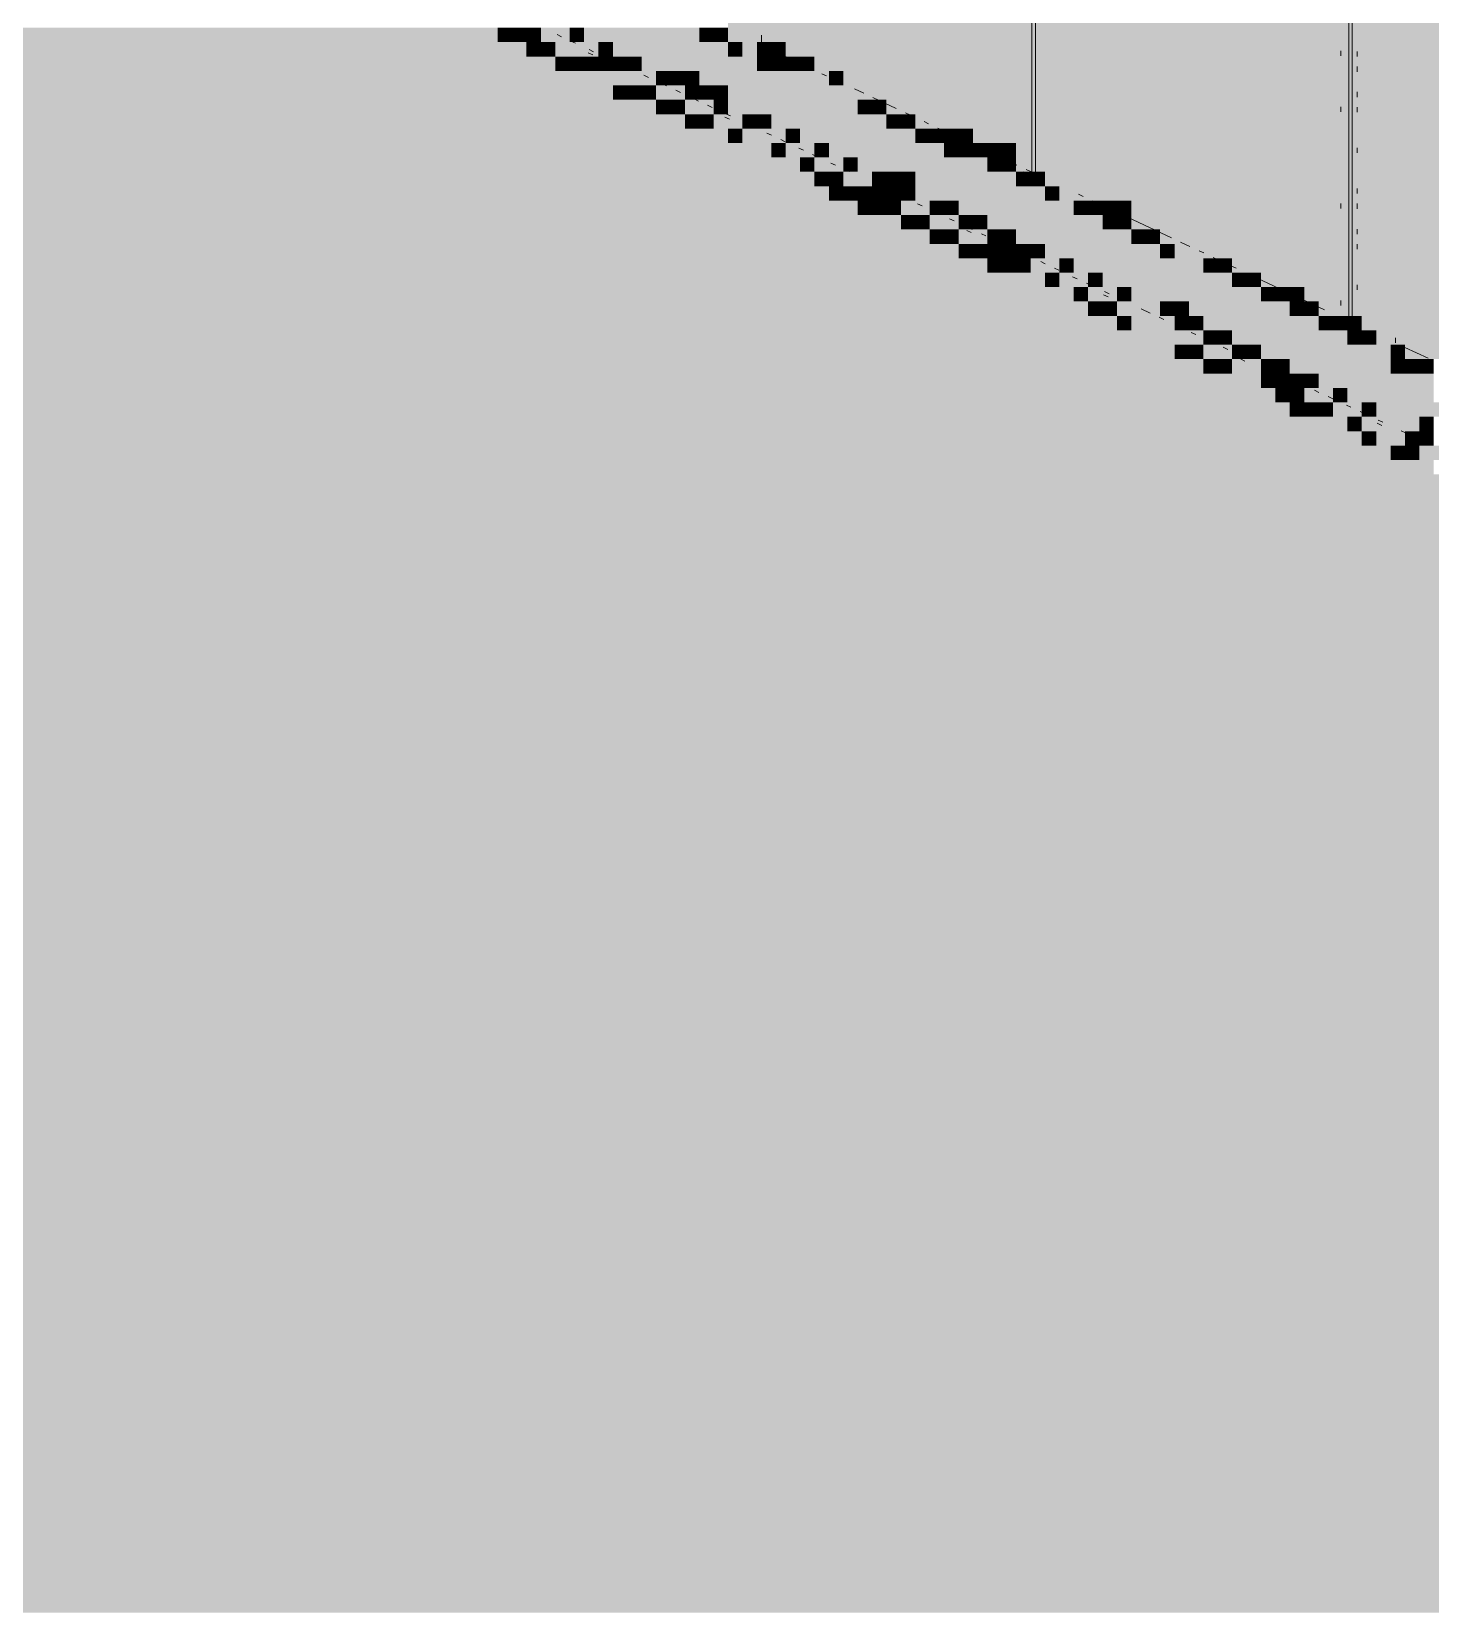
# Paper-space layout '03 3D Building and Roof' of a CAD drawing. Header units: millimetres. Extents: x 5 to 415, y 5 to 292.
# Drawn here: x 144.95 to 161.13, y 180.08 to 198.29 of the extents above; entities that cross this region are included whole.
import ezdxf

# ---------------------------------------------------------------- set-up
doc = ezdxf.new("R2010")
doc.units = ezdxf.units.MM
doc.layers.add('EXISTING', color=7, linetype='Continuous')
doc.layers.add('IMAGES', color=7, linetype='Continuous')

# ---------------------------------------------------------------- blocks, each defined once
blk = doc.blocks.new('SHEET_03')
at = {"layer": 'EXISTING', "color": 250, "lineweight": 9}
for p, q in [((156.517, 205.99), (156.517, 196.623)), ((156.559, 205.801), (156.559, 196.643)), ((160.184, 204.268), (160.184, 194.902)), ((160.226, 204.08), (160.226, 194.921)), ((151.079, 198.23), (151.027, 198.254)), ((151.238, 198.155), (151.185, 198.18)), ((153.392, 198.13), (153.392, 198.247)), ((153.553, 198.054), (153.392, 198.13)), ((151.438, 198.02), (151.385, 198.044)), ((151.449, 198.056), (151.396, 198.081)), ((151.713, 197.932), (151.66, 197.957)), ((153.768, 197.953), (153.66, 198.004)), ((160.093, 198.008), (160.093, 198.067)), ((160.284, 198.001), (160.284, 198.06)), ((151.871, 197.858), (151.818, 197.883)), ((152.082, 197.759), (152.029, 197.784)), ((153.929, 197.878), (153.875, 197.903)), ((154.143, 197.777), (154.09, 197.802)), ((160.284, 197.825), (160.284, 197.884)), ((152.293, 197.66), (152.24, 197.684)), ((152.452, 197.585), (152.399, 197.61)), ((154.304, 197.701), (154.251, 197.727)), ((154.573, 197.575), (154.465, 197.626)), ((160.284, 197.532), (160.284, 197.591)), ((152.663, 197.486), (152.61, 197.511)), ((152.821, 197.412), (152.768, 197.437)), ((154.948, 197.399), (154.68, 197.525)), ((160.093, 197.36), (160.093, 197.419)), ((160.284, 197.356), (160.284, 197.414)), ((153.021, 197.276), (152.968, 197.301)), ((153.032, 197.313), (152.979, 197.338)), ((153.296, 197.189), (153.243, 197.214)), ((155.163, 197.298), (155.056, 197.349)), ((155.324, 197.223), (155.271, 197.248)), ((153.507, 197.09), (153.454, 197.115)), ((153.665, 197.015), (153.613, 197.04)), ((155.539, 197.122), (155.432, 197.172)), ((155.7, 197.046), (155.646, 197.071)), ((153.876, 196.916), (153.824, 196.941)), ((154.035, 196.842), (153.982, 196.867)), ((155.915, 196.945), (155.861, 196.971)), ((156.344, 196.744), (156.022, 196.895)), ((160.284, 196.886), (160.284, 196.945)), ((154.246, 196.743), (154.193, 196.768)), ((154.404, 196.669), (154.351, 196.693)), ((156.517, 196.623), (156.426, 196.666)), ((156.559, 196.643), (156.452, 196.693)), ((154.879, 196.446), (154.826, 196.47)), ((160.284, 196.416), (160.284, 196.475)), ((155.09, 196.346), (155.038, 196.371)), ((155.249, 196.272), (155.196, 196.297)), ((157.113, 196.383), (157.059, 196.408)), ((157.327, 196.282), (157.22, 196.333)), ((160.093, 196.241), (160.093, 196.3)), ((160.284, 196.24), (160.284, 196.299)), ((155.46, 196.173), (155.407, 196.198)), ((155.618, 196.099), (155.565, 196.123)), ((158.133, 195.904), (157.435, 196.232)), ((155.817, 195.964), (155.765, 195.988)), ((155.829, 196), (155.776, 196.024)), ((155.988, 195.925), (155.935, 195.95)), ((160.284, 195.947), (160.284, 196.005)), ((156.251, 195.801), (156.199, 195.826)), ((156.463, 195.702), (156.41, 195.727)), ((158.347, 195.803), (158.24, 195.854)), ((158.508, 195.728), (158.455, 195.753)), ((160.284, 195.771), (160.284, 195.829)), ((156.674, 195.603), (156.621, 195.628)), ((156.832, 195.529), (156.779, 195.554)), ((158.723, 195.627), (158.616, 195.677)), ((158.884, 195.551), (158.83, 195.577)), ((157.043, 195.43), (156.99, 195.454)), ((157.201, 195.355), (157.149, 195.38)), ((159.528, 195.249), (159.045, 195.476)), ((157.4, 195.22), (157.348, 195.245)), ((157.413, 195.256), (157.36, 195.281)), ((157.571, 195.182), (157.518, 195.207)), ((159.904, 195.072), (159.636, 195.198)), ((160.093, 195.121), (160.093, 195.18)), ((160.284, 195.301), (160.284, 195.36)), ((157.888, 195.033), (157.782, 195.083)), ((158.046, 194.959), (157.993, 194.984)), ((158.257, 194.86), (158.204, 194.885)), ((158.415, 194.785), (158.363, 194.81)), ((158.626, 194.686), (158.574, 194.711)), ((158.785, 194.612), (158.732, 194.637)), ((160.726, 194.687), (160.726, 194.745)), ((161.102, 194.51), (160.834, 194.636)), ((158.983, 194.477), (158.931, 194.502)), ((158.996, 194.513), (158.943, 194.538)), ((159.471, 194.29), (159.365, 194.339)), ((159.629, 194.216), (159.576, 194.24)), ((159.84, 194.116), (159.788, 194.141)), ((159.999, 194.042), (159.946, 194.067)), ((160.21, 193.943), (160.157, 193.968)), ((160.368, 193.869), (160.315, 193.893)), ((160.566, 193.734), (160.514, 193.759)), ((160.579, 193.77), (160.526, 193.794)), ((160.843, 193.646), (160.79, 193.67)), ((161.054, 193.547), (160.949, 193.596))]:
    blk.add_line(p, q, dxfattribs=at)
at = {"layer": 'IMAGES', "color": 7}
for points in [[(153.004, 198.167), (153.171, 198.167), (153.004, 207.667), (153.171, 207.667)], [(153.171, 197.833), (153.337, 197.833), (153.171, 207.333), (153.337, 207.333)], [(153.337, 198.167), (156.337, 198.167), (153.337, 206), (156.337, 206)], [(156.504, 196.667), (156.67, 196.667), (156.504, 206), (156.67, 206)], [(156.337, 196.667), (156.504, 196.667), (156.337, 205.833), (156.504, 205.833)], [(156.67, 196.5), (157.003, 196.5), (156.67, 205.667), (157.003, 205.667)], [(157.003, 196.333), (157.17, 196.333), (157.003, 205.667), (157.17, 205.667)], [(157.17, 196.333), (160.003, 196.333), (157.17, 204.167), (160.003, 204.167)], [(160.003, 195.167), (160.336, 195.167), (160.003, 204), (160.336, 204)], [(160.336, 194.833), (160.503, 194.833), (160.336, 204), (160.503, 204)], [(160.503, 194.667), (160.669, 194.667), (160.503, 204), (160.669, 204)], [(160.669, 194.667), (160.836, 194.667), (160.669, 203.667), (160.836, 203.667)], [(160.836, 194.5), (163.836, 194.5), (160.836, 202.167), (163.836, 202.167)], [(94.848, 198.167), (150.338, 198.167), (94.848, 198.333), (150.338, 198.333)], [(150.338, 198.167), (150.505, 198.167), (150.338, 198.333), (150.505, 198.333)], [(150.505, 198.167), (150.671, 198.167), (150.505, 198.333), (150.671, 198.333)], [(150.671, 198.167), (150.838, 198.167), (150.671, 198.333), (150.838, 198.333)], [(150.838, 198.167), (151.171, 198.167), (150.838, 198.333), (151.171, 198.333)], [(151.171, 198.167), (151.338, 198.167), (151.171, 198.333), (151.338, 198.333)], [(151.338, 198.167), (151.671, 198.167), (151.338, 198.333), (151.671, 198.333)], [(151.671, 198.167), (152.338, 198.167), (151.671, 198.333), (152.338, 198.333)], [(152.338, 198.167), (152.671, 198.167), (152.338, 198.333), (152.671, 198.333)], [(152.671, 198.167), (152.838, 198.167), (152.671, 198.333), (152.838, 198.333)], [(152.838, 198.167), (153.004, 198.167), (152.838, 198.333), (153.004, 198.333)], [(95.348, 198), (150.671, 198), (95.348, 198.167), (150.671, 198.167)], [(150.671, 198), (150.838, 198), (150.671, 198.167), (150.838, 198.167)], [(150.838, 198), (151.005, 198), (150.838, 198.167), (151.005, 198.167)], [(151.005, 198), (151.504, 198), (151.005, 198.167), (151.504, 198.167)], [(151.504, 198), (151.671, 198), (151.504, 198.167), (151.671, 198.167)], [(151.671, 198), (152.004, 198), (151.671, 198.167), (152.004, 198.167)], [(152.004, 198), (152.671, 198), (152.004, 198.167), (152.671, 198.167)], [(152.671, 198), (153.004, 198), (152.671, 198.167), (153.004, 198.167)], [(153.004, 198), (153.171, 198), (153.004, 198.167), (153.171, 198.167)], [(153.337, 198), (153.504, 198), (153.337, 198.167), (153.504, 198.167)], [(153.504, 198), (153.671, 198), (153.504, 198.167), (153.671, 198.167)], [(153.671, 198), (156.337, 198), (153.671, 198.167), (156.337, 198.167)], [(95.682, 197.833), (151.005, 197.833), (95.682, 198), (151.005, 198)], [(151.005, 197.833), (151.171, 197.833), (151.005, 198), (151.171, 198)], [(151.171, 197.833), (151.338, 197.833), (151.171, 198), (151.338, 198)], [(151.338, 197.833), (151.504, 197.833), (151.338, 198), (151.504, 198)], [(151.504, 197.833), (151.671, 197.833), (151.504, 198), (151.671, 198)], [(151.671, 197.833), (151.838, 197.833), (151.671, 198), (151.838, 198)], [(151.838, 197.833), (152.004, 197.833), (151.838, 198), (152.004, 198)], [(152.004, 197.833), (152.338, 197.833), (152.004, 198), (152.338, 198)], [(152.338, 197.833), (153.171, 197.833), (152.338, 198), (153.171, 198)], [(153.337, 197.833), (153.504, 197.833), (153.337, 198), (153.504, 198)], [(153.504, 197.833), (153.671, 197.833), (153.504, 198), (153.671, 198)], [(153.671, 197.833), (153.837, 197.833), (153.671, 198), (153.837, 198)], [(153.837, 197.833), (154.004, 197.833), (153.837, 198), (154.004, 198)], [(154.004, 197.833), (156.337, 197.833), (154.004, 198), (156.337, 198)], [(96.015, 197.667), (151.338, 197.667), (96.015, 197.833), (151.338, 197.833)], [(151.338, 197.667), (151.671, 197.667), (151.338, 197.833), (151.671, 197.833)], [(151.671, 197.667), (152.171, 197.667), (151.671, 197.833), (152.171, 197.833)], [(152.171, 197.667), (152.338, 197.667), (152.171, 197.833), (152.338, 197.833)], [(152.338, 197.667), (152.504, 197.667), (152.338, 197.833), (152.504, 197.833)], [(152.504, 197.667), (152.671, 197.667), (152.504, 197.833), (152.671, 197.833)], [(152.671, 197.667), (153.337, 197.667), (152.671, 197.833), (153.337, 197.833)], [(153.337, 197.667), (153.837, 197.667), (153.337, 197.833), (153.837, 197.833)], [(153.837, 197.667), (154.171, 197.667), (153.837, 197.833), (154.171, 197.833)], [(154.171, 197.667), (154.337, 197.667), (154.171, 197.833), (154.337, 197.833)], [(154.337, 197.667), (156.337, 197.667), (154.337, 197.833), (156.337, 197.833)], [(96.181, 197.5), (151.671, 197.5), (96.181, 197.667), (151.671, 197.667)], [(151.671, 197.5), (151.838, 197.5), (151.671, 197.667), (151.838, 197.667)], [(151.838, 197.5), (152.004, 197.5), (151.838, 197.667), (152.004, 197.667)], [(152.004, 197.5), (152.171, 197.5), (152.004, 197.667), (152.171, 197.667)], [(152.171, 197.5), (152.504, 197.5), (152.171, 197.667), (152.504, 197.667)], [(152.504, 197.5), (152.671, 197.5), (152.504, 197.667), (152.671, 197.667)], [(152.671, 197.5), (152.838, 197.5), (152.671, 197.667), (152.838, 197.667)], [(152.838, 197.5), (153.004, 197.5), (152.838, 197.667), (153.004, 197.667)], [(153.004, 197.5), (153.837, 197.5), (153.004, 197.667), (153.837, 197.667)], [(153.837, 197.5), (154.171, 197.5), (153.837, 197.667), (154.171, 197.667)], [(154.171, 197.5), (154.504, 197.5), (154.171, 197.667), (154.504, 197.667)], [(154.504, 197.5), (156.337, 197.5), (154.504, 197.667), (156.337, 197.667)], [(96.681, 197.333), (152.171, 197.333), (96.681, 197.5), (152.171, 197.5)], [(152.171, 197.333), (152.338, 197.333), (152.171, 197.5), (152.338, 197.5)], [(152.338, 197.333), (152.504, 197.333), (152.338, 197.5), (152.504, 197.5)], [(152.504, 197.333), (152.838, 197.333), (152.504, 197.5), (152.838, 197.5)], [(152.838, 197.333), (153.004, 197.333), (152.838, 197.5), (153.004, 197.5)], [(153.004, 197.333), (153.504, 197.333), (153.004, 197.5), (153.504, 197.5)], [(153.504, 197.333), (154.171, 197.333), (153.504, 197.5), (154.171, 197.5)], [(154.171, 197.333), (154.504, 197.333), (154.171, 197.5), (154.504, 197.5)], [(154.504, 197.333), (154.671, 197.333), (154.504, 197.5), (154.671, 197.5)], [(154.671, 197.333), (154.837, 197.333), (154.671, 197.5), (154.837, 197.5)], [(154.837, 197.333), (156.337, 197.333), (154.837, 197.5), (156.337, 197.5)], [(97.015, 197.167), (152.504, 197.167), (97.015, 197.333), (152.504, 197.333)], [(152.504, 197.167), (152.671, 197.167), (152.504, 197.333), (152.671, 197.333)], [(152.671, 197.167), (152.838, 197.167), (152.671, 197.333), (152.838, 197.333)], [(152.838, 197.167), (153.171, 197.167), (152.838, 197.333), (153.171, 197.333)], [(153.171, 197.167), (153.337, 197.167), (153.171, 197.333), (153.337, 197.333)], [(153.337, 197.167), (153.504, 197.167), (153.337, 197.333), (153.504, 197.333)], [(153.504, 197.167), (153.837, 197.167), (153.504, 197.333), (153.837, 197.333)], [(153.837, 197.167), (154.504, 197.167), (153.837, 197.333), (154.504, 197.333)], [(154.504, 197.167), (154.837, 197.167), (154.504, 197.333), (154.837, 197.333)], [(154.837, 197.167), (155.004, 197.167), (154.837, 197.333), (155.004, 197.333)], [(155.004, 197.167), (155.17, 197.167), (155.004, 197.333), (155.17, 197.333)], [(155.17, 197.167), (156.337, 197.167), (155.17, 197.333), (156.337, 197.333)], [(97.515, 197), (152.671, 197), (97.515, 197.167), (152.671, 197.167)], [(97.681, 196.833), (153.171, 196.833), (97.681, 197), (153.171, 197)], [(152.671, 197), (153.004, 197), (152.671, 197.167), (153.004, 197.167)], [(153.004, 197), (153.171, 197), (153.004, 197.167), (153.171, 197.167)], [(153.171, 197), (153.671, 197), (153.171, 197.167), (153.671, 197.167)], [(153.171, 196.833), (153.504, 196.833), (153.171, 197), (153.504, 197)], [(153.504, 196.833), (153.671, 196.833), (153.504, 197), (153.671, 197)], [(153.671, 197), (153.837, 197), (153.671, 197.167), (153.837, 197.167)], [(153.671, 196.833), (154.004, 196.833), (153.671, 197), (154.004, 197)], [(153.837, 197), (154.171, 197), (153.837, 197.167), (154.171, 197.167)], [(154.004, 196.833), (154.171, 196.833), (154.004, 197), (154.171, 197)], [(154.171, 197), (154.837, 197), (154.171, 197.167), (154.837, 197.167)], [(154.171, 196.833), (154.504, 196.833), (154.171, 197), (154.504, 197)], [(154.504, 196.833), (155.17, 196.833), (154.504, 197), (155.17, 197)], [(154.837, 197), (155.17, 197), (154.837, 197.167), (155.17, 197.167)], [(155.17, 197), (155.337, 197), (155.17, 197.167), (155.337, 197.167)], [(155.17, 196.833), (155.504, 196.833), (155.17, 197), (155.504, 197)], [(155.337, 197), (155.504, 197), (155.337, 197.167), (155.504, 197.167)], [(155.504, 197), (155.67, 197), (155.504, 197.167), (155.67, 197.167)], [(155.504, 196.833), (155.67, 196.833), (155.504, 197), (155.67, 197)], [(155.67, 197), (155.837, 197), (155.67, 197.167), (155.837, 197.167)], [(155.67, 196.833), (155.837, 196.833), (155.67, 197), (155.837, 197)], [(155.837, 197), (156.337, 197), (155.837, 197.167), (156.337, 197.167)], [(155.837, 196.833), (156.004, 196.833), (155.837, 197), (156.004, 197)], [(156.004, 196.833), (156.17, 196.833), (156.004, 197), (156.17, 197)], [(156.17, 196.833), (156.337, 196.833), (156.17, 197), (156.337, 197)], [(98.014, 196.667), (153.504, 196.667), (98.014, 196.833), (153.504, 196.833)], [(153.504, 196.667), (153.837, 196.667), (153.504, 196.833), (153.837, 196.833)], [(153.837, 196.667), (154.004, 196.667), (153.837, 196.833), (154.004, 196.833)], [(154.004, 196.667), (154.337, 196.667), (154.004, 196.833), (154.337, 196.833)], [(154.337, 196.667), (154.504, 196.667), (154.337, 196.833), (154.504, 196.833)], [(154.504, 196.667), (154.837, 196.667), (154.504, 196.833), (154.837, 196.833)], [(154.837, 196.667), (155.504, 196.667), (154.837, 196.833), (155.504, 196.833)], [(155.504, 196.667), (156.004, 196.667), (155.504, 196.833), (156.004, 196.833)], [(156.004, 196.667), (156.17, 196.667), (156.004, 196.833), (156.17, 196.833)], [(156.17, 196.667), (156.337, 196.667), (156.17, 196.833), (156.337, 196.833)], [(98.514, 196.5), (154.004, 196.5), (98.514, 196.667), (154.004, 196.667)], [(154.004, 196.5), (154.171, 196.5), (154.004, 196.667), (154.171, 196.667)], [(154.171, 196.5), (154.337, 196.5), (154.171, 196.667), (154.337, 196.667)], [(154.337, 196.5), (154.671, 196.5), (154.337, 196.667), (154.671, 196.667)], [(154.671, 196.5), (154.837, 196.5), (154.671, 196.667), (154.837, 196.667)], [(154.837, 196.5), (155.004, 196.5), (154.837, 196.667), (155.004, 196.667)], [(155.004, 196.5), (155.17, 196.5), (155.004, 196.667), (155.17, 196.667)], [(155.17, 196.5), (156.004, 196.5), (155.17, 196.667), (156.004, 196.667)], [(156.004, 196.5), (156.337, 196.5), (156.004, 196.667), (156.337, 196.667)], [(156.337, 196.5), (156.504, 196.5), (156.337, 196.667), (156.504, 196.667)], [(156.504, 196.5), (156.67, 196.5), (156.504, 196.667), (156.67, 196.667)], [(98.848, 196.333), (154.171, 196.333), (98.848, 196.5), (154.171, 196.5)], [(154.171, 196.333), (154.337, 196.333), (154.171, 196.5), (154.337, 196.5)], [(154.337, 196.333), (154.504, 196.333), (154.337, 196.5), (154.504, 196.5)], [(154.504, 196.333), (154.671, 196.333), (154.504, 196.5), (154.671, 196.5)], [(154.671, 196.333), (154.837, 196.333), (154.671, 196.5), (154.837, 196.5)], [(154.837, 196.333), (155.004, 196.333), (154.837, 196.5), (155.004, 196.5)], [(155.004, 196.333), (155.17, 196.333), (155.004, 196.5), (155.17, 196.5)], [(155.17, 196.333), (155.504, 196.333), (155.17, 196.5), (155.504, 196.5)], [(155.504, 196.333), (156.17, 196.333), (155.504, 196.5), (156.17, 196.5)], [(156.17, 196.333), (156.67, 196.333), (156.17, 196.5), (156.67, 196.5)], [(156.67, 196.333), (156.837, 196.333), (156.67, 196.5), (156.837, 196.5)], [(156.837, 196.167), (157.003, 196.167), (156.837, 196.5), (157.003, 196.5)], [(99.181, 196.167), (154.504, 196.167), (99.181, 196.333), (154.504, 196.333)], [(154.504, 196.167), (154.671, 196.167), (154.504, 196.333), (154.671, 196.333)], [(154.671, 196.167), (154.837, 196.167), (154.671, 196.333), (154.837, 196.333)], [(154.837, 196.167), (155.004, 196.167), (154.837, 196.333), (155.004, 196.333)], [(155.004, 196.167), (155.337, 196.167), (155.004, 196.333), (155.337, 196.333)], [(155.337, 196.167), (155.504, 196.167), (155.337, 196.333), (155.504, 196.333)], [(155.504, 196.167), (155.67, 196.167), (155.504, 196.333), (155.67, 196.333)], [(155.67, 196.167), (156.004, 196.167), (155.67, 196.333), (156.004, 196.333)], [(156.004, 196.167), (156.837, 196.167), (156.004, 196.333), (156.837, 196.333)], [(157.003, 196.167), (157.17, 196.167), (157.003, 196.333), (157.17, 196.333)], [(157.17, 196.167), (157.337, 196.167), (157.17, 196.333), (157.337, 196.333)], [(157.337, 196.167), (157.503, 196.167), (157.337, 196.333), (157.503, 196.333)], [(157.503, 196.167), (157.67, 196.167), (157.503, 196.333), (157.67, 196.333)], [(157.67, 196), (160.003, 196), (157.67, 196.333), (160.003, 196.333)], [(99.514, 196), (155.004, 196), (99.514, 196.167), (155.004, 196.167)], [(155.004, 196), (155.17, 196), (155.004, 196.167), (155.17, 196.167)], [(155.17, 196), (155.337, 196), (155.17, 196.167), (155.337, 196.167)], [(155.337, 196), (155.67, 196), (155.337, 196.167), (155.67, 196.167)], [(155.67, 196), (155.837, 196), (155.67, 196.167), (155.837, 196.167)], [(155.837, 196), (156.004, 196), (155.837, 196.167), (156.004, 196.167)], [(156.004, 196), (156.337, 196), (156.004, 196.167), (156.337, 196.167)], [(156.337, 196), (157.003, 196), (156.337, 196.167), (157.003, 196.167)], [(157.003, 196), (157.337, 196), (157.003, 196.167), (157.337, 196.167)], [(157.337, 196), (157.503, 196), (157.337, 196.167), (157.503, 196.167)], [(157.503, 196), (157.67, 196), (157.503, 196.167), (157.67, 196.167)], [(99.847, 195.833), (155.337, 195.833), (99.847, 196), (155.337, 196)], [(155.337, 195.833), (155.504, 195.833), (155.337, 196), (155.504, 196)], [(155.504, 195.833), (155.67, 195.833), (155.504, 196), (155.67, 196)], [(155.67, 195.833), (156.004, 195.833), (155.67, 196), (156.004, 196)], [(156.004, 195.833), (156.17, 195.833), (156.004, 196), (156.17, 196)], [(156.17, 195.833), (156.337, 195.833), (156.17, 196), (156.337, 196)], [(156.337, 195.833), (156.67, 195.833), (156.337, 196), (156.67, 196)], [(156.67, 195.833), (157.337, 195.833), (156.67, 196), (157.337, 196)], [(157.337, 195.833), (157.67, 195.833), (157.337, 196), (157.67, 196)], [(157.67, 195.833), (157.837, 195.833), (157.67, 196), (157.837, 196)], [(157.837, 195.833), (158.003, 195.833), (157.837, 196), (158.003, 196)], [(158.003, 195.833), (160.003, 195.833), (158.003, 196), (160.003, 196)], [(100.181, 195.667), (155.67, 195.667), (100.181, 195.833), (155.67, 195.833)], [(155.67, 195.667), (155.837, 195.667), (155.67, 195.833), (155.837, 195.833)], [(155.837, 195.667), (156.004, 195.667), (155.837, 195.833), (156.004, 195.833)], [(156.004, 195.667), (156.17, 195.667), (156.004, 195.833), (156.17, 195.833)], [(156.17, 195.667), (156.337, 195.667), (156.17, 195.833), (156.337, 195.833)], [(156.337, 195.667), (156.504, 195.667), (156.337, 195.833), (156.504, 195.833)], [(156.504, 195.667), (156.67, 195.667), (156.504, 195.833), (156.67, 195.833)], [(156.67, 195.667), (157.003, 195.667), (156.67, 195.833), (157.003, 195.833)], [(157.003, 195.667), (157.67, 195.667), (157.003, 195.833), (157.67, 195.833)], [(157.67, 195.667), (158.003, 195.667), (157.67, 195.833), (158.003, 195.833)], [(158.003, 195.667), (158.17, 195.667), (158.003, 195.833), (158.17, 195.833)], [(158.17, 195.667), (158.503, 195.667), (158.17, 195.833), (158.503, 195.833)], [(158.503, 195.667), (160.003, 195.667), (158.503, 195.833), (160.003, 195.833)], [(100.514, 195.5), (156.004, 195.5), (100.514, 195.667), (156.004, 195.667)], [(156.004, 195.5), (156.17, 195.5), (156.004, 195.667), (156.17, 195.667)], [(156.17, 195.5), (156.337, 195.5), (156.17, 195.667), (156.337, 195.667)], [(156.337, 195.5), (156.504, 195.5), (156.337, 195.667), (156.504, 195.667)], [(156.504, 195.5), (156.837, 195.5), (156.504, 195.667), (156.837, 195.667)], [(156.837, 195.5), (157.003, 195.5), (156.837, 195.667), (157.003, 195.667)], [(157.003, 195.5), (157.337, 195.5), (157.003, 195.667), (157.337, 195.667)], [(157.337, 195.5), (158.003, 195.5), (157.337, 195.667), (158.003, 195.667)], [(158.003, 195.5), (158.503, 195.5), (158.003, 195.667), (158.503, 195.667)], [(158.503, 195.5), (158.67, 195.5), (158.503, 195.667), (158.67, 195.667)], [(158.67, 195.5), (158.836, 195.5), (158.67, 195.667), (158.836, 195.667)], [(158.836, 195.5), (160.003, 195.5), (158.836, 195.667), (160.003, 195.667)], [(100.847, 195.333), (156.337, 195.333), (100.847, 195.5), (156.337, 195.5)], [(156.337, 195.333), (156.67, 195.333), (156.337, 195.5), (156.67, 195.5)], [(156.67, 195.333), (156.837, 195.333), (156.67, 195.5), (156.837, 195.5)], [(156.837, 195.333), (157.17, 195.333), (156.837, 195.5), (157.17, 195.5)], [(157.17, 195.333), (157.337, 195.333), (157.17, 195.5), (157.337, 195.5)], [(157.337, 195.333), (157.67, 195.333), (157.337, 195.5), (157.67, 195.5)], [(157.67, 195.333), (158.503, 195.333), (157.67, 195.5), (158.503, 195.5)], [(158.503, 195.333), (158.836, 195.333), (158.503, 195.5), (158.836, 195.5)], [(158.836, 195.333), (159.003, 195.333), (158.836, 195.5), (159.003, 195.5)], [(159.003, 195.333), (159.17, 195.333), (159.003, 195.5), (159.17, 195.5)], [(159.17, 195.333), (160.003, 195.333), (159.17, 195.5), (160.003, 195.5)], [(101.181, 195.167), (156.67, 195.167), (101.181, 195.333), (156.67, 195.333)], [(156.67, 195.167), (157.003, 195.167), (156.67, 195.333), (157.003, 195.333)], [(157.003, 195.167), (157.17, 195.167), (157.003, 195.333), (157.17, 195.333)], [(157.17, 195.167), (157.503, 195.167), (157.17, 195.333), (157.503, 195.333)], [(157.503, 195.167), (157.67, 195.167), (157.503, 195.333), (157.67, 195.333)], [(157.67, 195.167), (158.003, 195.167), (157.67, 195.333), (158.003, 195.333)], [(158.003, 195.167), (158.836, 195.167), (158.003, 195.333), (158.836, 195.333)], [(158.836, 195.167), (159.17, 195.167), (158.836, 195.333), (159.17, 195.333)], [(159.17, 195.167), (159.336, 195.167), (159.17, 195.333), (159.336, 195.333)], [(159.336, 195.167), (159.503, 195.167), (159.336, 195.333), (159.503, 195.333)], [(159.503, 195.167), (159.67, 195.167), (159.503, 195.333), (159.67, 195.333)], [(159.67, 195.167), (160.003, 195.167), (159.67, 195.333), (160.003, 195.333)], [(101.68, 195), (157.17, 195), (101.68, 195.167), (157.17, 195.167)], [(102.014, 194.833), (157.503, 194.833), (102.014, 195), (157.503, 195)], [(157.17, 195), (157.337, 195), (157.17, 195.167), (157.337, 195.167)], [(157.337, 195), (157.503, 195), (157.337, 195.167), (157.503, 195.167)], [(157.503, 195), (158.003, 195), (157.503, 195.167), (158.003, 195.167)], [(157.503, 194.833), (157.67, 194.833), (157.503, 195), (157.67, 195)], [(157.67, 194.833), (158.17, 194.833), (157.67, 195), (158.17, 195)], [(158.003, 195), (158.17, 195), (158.003, 195.167), (158.17, 195.167)], [(158.17, 195), (158.337, 195), (158.17, 195.167), (158.337, 195.167)], [(158.17, 194.833), (158.337, 194.833), (158.17, 195), (158.337, 195)], [(158.337, 195), (159.17, 195), (158.337, 195.167), (159.17, 195.167)], [(158.337, 194.833), (158.503, 194.833), (158.337, 195), (158.503, 195)], [(158.503, 194.833), (158.836, 194.833), (158.503, 195), (158.836, 195)], [(158.836, 194.833), (159.503, 194.833), (158.836, 195), (159.503, 195)], [(159.17, 195), (159.503, 195), (159.17, 195.167), (159.503, 195.167)], [(159.503, 195), (159.67, 195), (159.503, 195.167), (159.67, 195.167)], [(159.503, 194.833), (159.836, 194.833), (159.503, 195), (159.836, 195)], [(159.67, 195), (159.836, 195), (159.67, 195.167), (159.836, 195.167)], [(159.836, 195), (160.336, 195), (159.836, 195.167), (160.336, 195.167)], [(159.836, 194.833), (160.003, 194.833), (159.836, 195), (160.003, 195)], [(160.003, 194.833), (160.17, 194.833), (160.003, 195), (160.17, 195)], [(160.17, 194.833), (160.336, 194.833), (160.17, 195), (160.336, 195)], [(102.347, 194.667), (157.67, 194.667), (102.347, 194.833), (157.67, 194.833)], [(157.67, 194.667), (158.17, 194.667), (157.67, 194.833), (158.17, 194.833)], [(158.17, 194.667), (158.503, 194.667), (158.17, 194.833), (158.503, 194.833)], [(158.503, 194.667), (158.67, 194.667), (158.503, 194.833), (158.67, 194.833)], [(158.67, 194.667), (158.836, 194.667), (158.67, 194.833), (158.836, 194.833)], [(158.836, 194.667), (159.17, 194.667), (158.836, 194.833), (159.17, 194.833)], [(159.17, 194.667), (159.67, 194.667), (159.17, 194.833), (159.67, 194.833)], [(159.67, 194.667), (160.17, 194.667), (159.67, 194.833), (160.17, 194.833)], [(160.17, 194.667), (160.336, 194.667), (160.17, 194.833), (160.336, 194.833)], [(160.336, 194.667), (160.503, 194.667), (160.336, 194.833), (160.503, 194.833)], [(102.68, 194.5), (158.17, 194.5), (102.68, 194.667), (158.17, 194.667)], [(158.17, 194.5), (158.337, 194.5), (158.17, 194.667), (158.337, 194.667)], [(158.337, 194.5), (158.503, 194.5), (158.337, 194.667), (158.503, 194.667)], [(158.503, 194.5), (158.836, 194.5), (158.503, 194.667), (158.836, 194.667)], [(158.836, 194.5), (159.003, 194.5), (158.836, 194.667), (159.003, 194.667)], [(159.003, 194.5), (159.17, 194.5), (159.003, 194.667), (159.17, 194.667)], [(159.17, 194.5), (159.503, 194.5), (159.17, 194.667), (159.503, 194.667)], [(159.503, 194.5), (160.17, 194.5), (159.503, 194.667), (160.17, 194.667)], [(160.17, 194.5), (160.669, 194.5), (160.17, 194.667), (160.669, 194.667)], [(160.669, 194.5), (160.836, 194.5), (160.669, 194.667), (160.836, 194.667)], [(103.014, 194.333), (158.503, 194.333), (103.014, 194.5), (158.503, 194.5)], [(158.503, 194.333), (158.67, 194.333), (158.503, 194.5), (158.67, 194.5)], [(158.67, 194.333), (158.836, 194.333), (158.67, 194.5), (158.836, 194.5)], [(158.836, 194.333), (159.17, 194.333), (158.836, 194.5), (159.17, 194.5)], [(159.17, 194.333), (159.336, 194.333), (159.17, 194.5), (159.336, 194.5)], [(159.336, 194.333), (159.503, 194.333), (159.336, 194.5), (159.503, 194.5)], [(159.503, 194.333), (159.836, 194.333), (159.503, 194.5), (159.836, 194.5)], [(159.836, 194.333), (160.669, 194.333), (159.836, 194.5), (160.669, 194.5)], [(160.669, 194.333), (160.836, 194.333), (160.669, 194.5), (160.836, 194.5)], [(160.836, 194.333), (161.003, 194.333), (160.836, 194.5), (161.003, 194.5)], [(161.003, 194.333), (161.169, 194.333), (161.003, 194.5), (161.169, 194.5)], [(103.347, 194.167), (158.836, 194.167), (103.347, 194.333), (158.836, 194.333)], [(158.836, 194.167), (159.17, 194.167), (158.836, 194.333), (159.17, 194.333)], [(159.17, 194.167), (159.336, 194.167), (159.17, 194.333), (159.336, 194.333)], [(159.336, 194.167), (159.503, 194.167), (159.336, 194.333), (159.503, 194.333)], [(159.503, 194.167), (159.67, 194.167), (159.503, 194.333), (159.67, 194.333)], [(159.67, 194.167), (159.836, 194.167), (159.67, 194.333), (159.836, 194.333)], [(159.836, 194.167), (160.17, 194.167), (159.836, 194.333), (160.17, 194.333)], [(160.17, 194.167), (160.836, 194.167), (160.17, 194.333), (160.836, 194.333)], [(160.836, 194.167), (161.169, 194.167), (160.836, 194.333), (161.169, 194.333)], [(103.847, 194), (159.336, 194), (103.847, 194.167), (159.336, 194.167)], [(159.336, 194), (159.503, 194), (159.336, 194.167), (159.503, 194.167)], [(159.503, 194), (159.67, 194), (159.503, 194.167), (159.67, 194.167)], [(159.67, 194), (160.003, 194), (159.67, 194.167), (160.003, 194.167)], [(160.003, 194), (160.17, 194), (160.003, 194.167), (160.17, 194.167)], [(160.17, 194), (160.503, 194), (160.17, 194.167), (160.503, 194.167)], [(160.503, 194), (161.169, 194), (160.503, 194.167), (161.169, 194.167)], [(104.18, 193.833), (159.503, 193.833), (104.18, 194), (159.503, 194)], [(159.503, 193.833), (159.67, 193.833), (159.503, 194), (159.67, 194)], [(159.67, 193.833), (159.836, 193.833), (159.67, 194), (159.836, 194)], [(159.836, 193.833), (160.003, 193.833), (159.836, 194), (160.003, 194)], [(160.003, 193.833), (160.336, 193.833), (160.003, 194), (160.336, 194)], [(160.336, 193.833), (160.503, 193.833), (160.336, 194), (160.503, 194)], [(160.503, 193.833), (161.003, 193.833), (160.503, 194), (161.003, 194)], [(161.003, 193.833), (161.503, 193.833), (161.003, 194), (161.503, 194)], [(104.513, 193.667), (159.836, 193.667), (104.513, 193.833), (159.836, 193.833)], [(159.836, 193.667), (160.17, 193.667), (159.836, 193.833), (160.17, 193.833)], [(160.17, 193.667), (160.336, 193.667), (160.17, 193.833), (160.336, 193.833)], [(160.336, 193.667), (160.669, 193.667), (160.336, 193.833), (160.669, 193.833)], [(160.669, 193.667), (161.003, 193.667), (160.669, 193.833), (161.003, 193.833)], [(161.003, 193.667), (161.169, 193.667), (161.003, 193.833), (161.169, 193.833)], [(104.847, 193.5), (160.336, 193.5), (104.847, 193.667), (160.336, 193.667)], [(160.336, 193.5), (160.503, 193.5), (160.336, 193.667), (160.503, 193.667)], [(160.503, 193.5), (160.836, 193.5), (160.503, 193.667), (160.836, 193.667)], [(160.836, 193.5), (161.003, 193.5), (160.836, 193.667), (161.003, 193.667)], [(161.003, 193.5), (161.169, 193.5), (161.003, 193.667), (161.169, 193.667)], [(105.18, 193.333), (160.669, 193.333), (105.18, 193.5), (160.669, 193.5)], [(160.669, 193.333), (160.836, 193.333), (160.669, 193.5), (160.836, 193.5)], [(160.836, 193.333), (161.003, 193.333), (160.836, 193.5), (161.003, 193.5)], [(161.003, 193.333), (161.503, 193.333), (161.003, 193.5), (161.503, 193.5)], [(105.513, 193.167), (160.836, 193.167), (105.513, 193.333), (160.836, 193.333)], [(160.836, 193.167), (161.169, 193.167), (160.836, 193.333), (161.169, 193.333)], [(106.013, 193), (161.336, 193), (106.013, 193.167), (161.336, 193.167)], [(106.18, 192.833), (161.669, 192.833), (106.18, 193), (161.669, 193)], [(106.513, 192.667), (162.003, 192.667), (106.513, 192.833), (162.003, 192.833)], [(107.013, 192.5), (162.502, 192.5), (107.013, 192.667), (162.502, 192.667)], [(107.346, 192.333), (162.669, 192.333), (107.346, 192.5), (162.669, 192.5)], [(107.679, 192.167), (163.002, 192.167), (107.679, 192.333), (163.002, 192.333)], [(108.013, 192), (163.502, 192), (108.013, 192.167), (163.502, 192.167)], [(108.512, 191.833), (163.836, 191.833), (108.512, 192), (163.836, 192)], [(108.679, 191.667), (164.169, 191.667), (108.679, 191.833), (164.169, 191.833)], [(109.179, 191.5), (164.502, 191.5), (109.179, 191.667), (164.502, 191.667)], [(109.512, 191.333), (164.835, 191.333), (109.512, 191.5), (164.835, 191.5)], [(109.679, 191.167), (165.169, 191.167), (109.679, 191.333), (165.169, 191.333)], [(110.179, 191), (165.669, 191), (110.179, 191.167), (165.669, 191.167)], [(110.512, 190.833), (166.002, 190.833), (110.512, 191), (166.002, 191)], [(110.845, 190.667), (166.335, 190.667), (110.845, 190.833), (166.335, 190.833)], [(111.179, 190.5), (166.668, 190.5), (111.179, 190.667), (166.668, 190.667)], [(111.512, 190.333), (167.002, 190.333), (111.512, 190.5), (167.002, 190.5)], [(111.845, 190.167), (167.501, 190.167), (111.845, 190.333), (167.501, 190.333)], [(112.345, 190), (167.668, 190), (112.345, 190.167), (167.668, 190.167)], [(112.678, 189.833), (168.001, 189.833), (112.678, 190), (168.001, 190)], [(113.012, 189.667), (168.335, 189.667), (113.012, 189.833), (168.335, 189.833)], [(113.345, 189.5), (168.835, 189.5), (113.345, 189.667), (168.835, 189.667)], [(113.678, 189.333), (169.168, 189.333), (113.678, 189.5), (169.168, 189.5)], [(114.178, 189.167), (169.501, 189.167), (114.178, 189.333), (169.501, 189.333)], [(114.345, 189), (169.834, 189), (114.345, 189.167), (169.834, 189.167)], [(114.678, 188.833), (170.168, 188.833), (114.678, 189), (170.168, 189)], [(115.178, 188.667), (170.668, 188.667), (115.178, 188.833), (170.668, 188.833)], [(115.511, 188.5), (171.001, 188.5), (115.511, 188.667), (171.001, 188.667)], [(115.844, 188.333), (171.167, 188.333), (115.844, 188.5), (171.167, 188.5)], [(116.178, 188.167), (171.667, 188.167), (116.178, 188.333), (171.667, 188.333)], [(116.511, 188), (172.001, 188), (116.511, 188.167), (172.001, 188.167)], [(116.844, 187.833), (172.334, 187.833), (116.844, 188), (172.334, 188)], [(117.344, 187.667), (172.667, 187.667), (117.344, 187.833), (172.667, 187.833)], [(117.677, 187.5), (173, 187.5), (117.677, 187.667), (173, 187.667)], [(117.844, 187.333), (173.334, 187.333), (117.844, 187.5), (173.334, 187.5)], [(118.344, 187.167), (173.834, 187.167), (118.344, 187.333), (173.834, 187.333)], [(118.677, 187), (174.167, 187), (118.677, 187.167), (174.167, 187.167)], [(119.011, 186.833), (174.334, 186.833), (119.011, 187), (174.334, 187)], [(119.344, 186.667), (174.833, 186.667), (119.344, 186.833), (174.833, 186.833)], [(119.677, 186.5), (175.167, 186.5), (119.677, 186.667), (175.167, 186.667)], [(120.01, 186.333), (175.5, 186.333), (120.01, 186.5), (175.5, 186.5)], [(120.51, 186.167), (175.833, 186.167), (120.51, 186.333), (175.833, 186.333)], [(120.844, 186), (176.167, 186), (120.844, 186.167), (176.167, 186.167)], [(121.177, 185.833), (176.666, 185.833), (121.177, 186), (176.666, 186)], [(121.51, 185.667), (177, 185.667), (121.51, 185.833), (177, 185.833)], [(121.843, 185.5), (177.333, 185.5), (121.843, 185.667), (177.333, 185.667)], [(122.177, 185.333), (177.5, 185.333), (122.177, 185.5), (177.5, 185.5)], [(122.51, 185.167), (178, 185.167), (122.51, 185.333), (178, 185.333)], [(123.01, 185), (178.333, 185), (123.01, 185.167), (178.333, 185.167)], [(123.176, 184.833), (178.666, 184.833), (123.176, 185), (178.666, 185)], [(123.676, 184.667), (179.166, 184.667), (123.676, 184.833), (179.166, 184.833)], [(124.01, 184.5), (179.499, 184.5), (124.01, 184.667), (179.499, 184.667)], [(124.51, 184.333), (179.833, 184.333), (124.51, 184.5), (179.833, 184.5)], [(124.676, 184.167), (180.166, 184.167), (124.676, 184.333), (180.166, 184.333)], [(125.176, 184), (180.666, 184), (125.176, 184.167), (180.666, 184.167)], [(125.343, 183.833), (180.999, 183.833), (125.343, 184), (180.999, 184)], [(126.009, 183.667), (181.166, 183.667), (126.009, 183.833), (181.166, 183.833)], [(126.176, 183.5), (181.499, 183.5), (126.176, 183.667), (181.499, 183.667)], [(126.509, 183.333), (181.832, 183.333), (126.509, 183.5), (181.832, 183.5)], [(126.842, 183.167), (182.332, 183.167), (126.842, 183.333), (182.332, 183.333)], [(127.176, 183), (182.665, 183), (127.176, 183.167), (182.665, 183.167)], [(127.676, 182.833), (182.999, 182.833), (127.676, 183), (182.999, 183)], [(127.842, 182.667), (183.332, 182.667), (127.842, 182.833), (183.332, 182.833)], [(128.175, 182.5), (183.832, 182.5), (128.175, 182.667), (183.832, 182.667)], [(128.509, 182.333), (184.165, 182.333), (128.509, 182.5), (184.165, 182.5)], [(129.009, 182.167), (184.332, 182.167), (129.009, 182.333), (184.332, 182.333)], [(129.342, 182), (184.665, 182), (129.342, 182.167), (184.665, 182.167)], [(129.675, 181.833), (184.998, 181.833), (129.675, 182), (184.998, 182)], [(130.008, 181.667), (185.498, 181.667), (130.008, 181.833), (185.498, 181.833)], [(130.342, 181.5), (185.831, 181.5), (130.342, 181.667), (185.831, 181.667)], [(130.842, 181.333), (186.165, 181.333), (130.842, 181.5), (186.165, 181.5)], [(131.175, 181.167), (186.498, 181.167), (131.175, 181.333), (186.498, 181.333)], [(131.342, 181), (186.998, 181), (131.342, 181.167), (186.998, 181.167)], [(131.675, 180.833), (187.331, 180.833), (131.675, 181), (187.331, 181)], [(132.175, 180.667), (187.664, 180.667), (132.175, 180.833), (187.664, 180.833)], [(132.508, 180.5), (187.831, 180.5), (132.508, 180.667), (187.831, 180.667)], [(132.841, 180.333), (188.331, 180.333), (132.841, 180.5), (188.331, 180.5)], [(133.175, 180.167), (188.664, 180.167), (133.175, 180.333), (188.664, 180.333)], [(133.674, 180), (188.997, 180), (133.674, 180.167), (188.997, 180.167)]]:
    blk.add_solid(points, dxfattribs=at)

psp = doc.layouts.new('03 3D Building and Roof')

# ---------------------------------------------------------------- block references
psp.add_blockref('SHEET_03', (0, 0))

doc.saveas('drawing.dxf')
